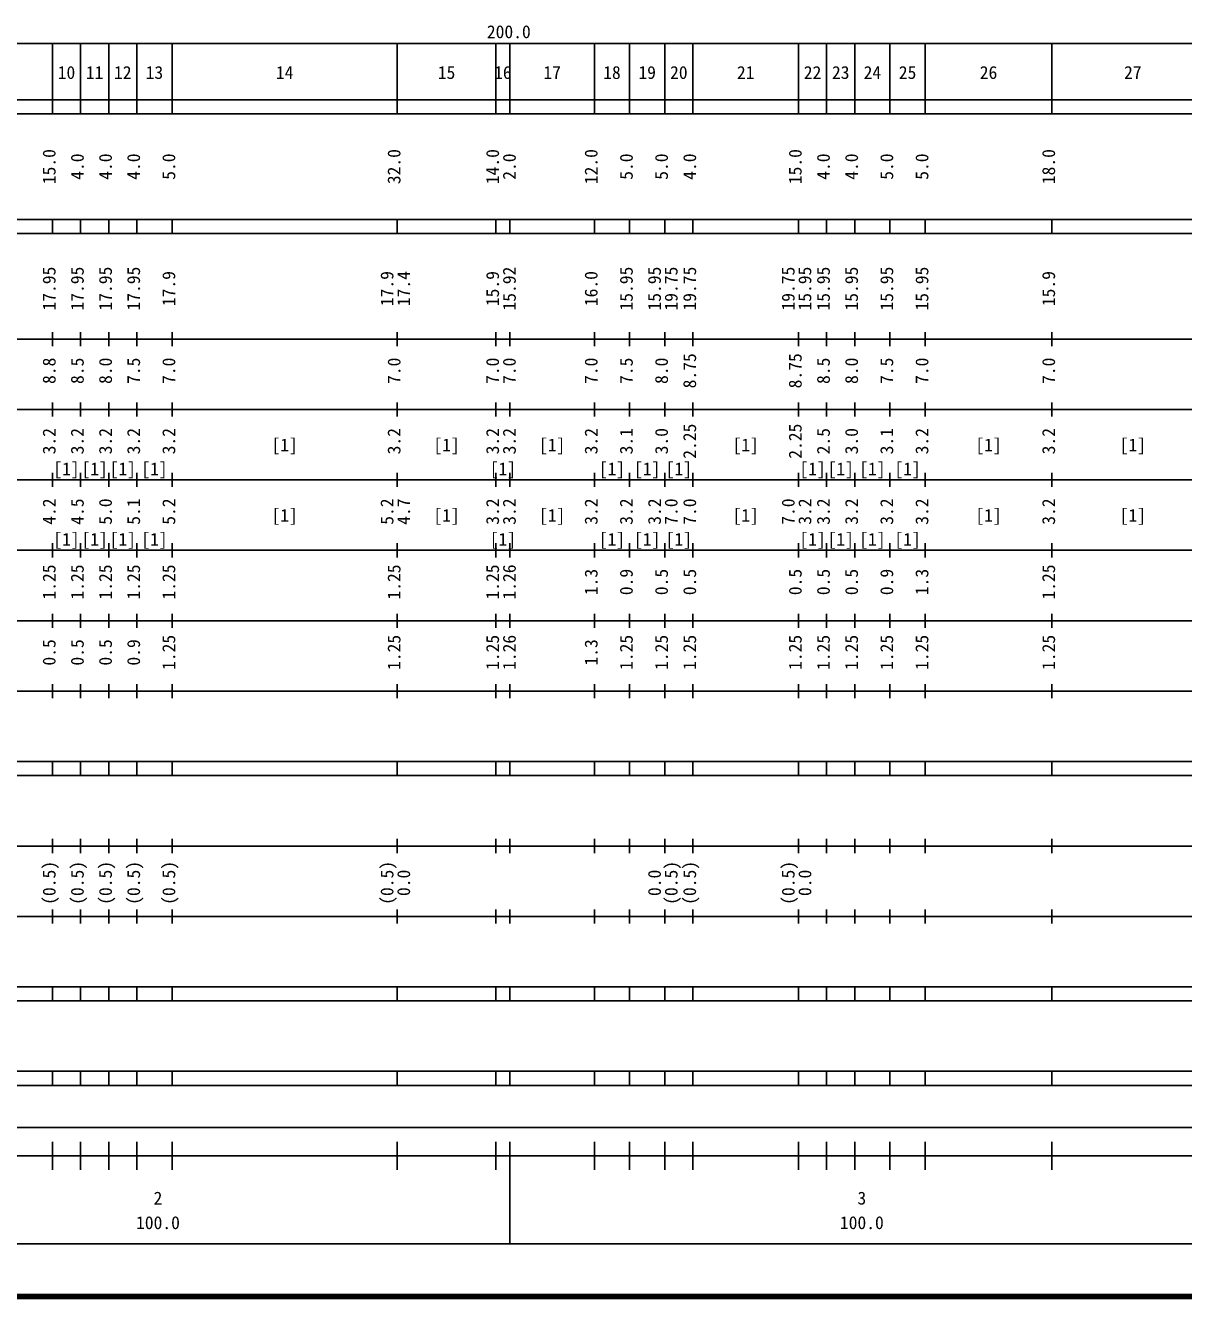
# Model space of a CAD drawing. Units: millimetres on the paper. Extents: x 40 to 680, y 20 to 380.
# Drawn here: x 199.2 to 363.7, y 20 to 200.6 of the extents above; entities that cross this region are included whole.
import ezdxf
from ezdxf.enums import TextEntityAlignment as Align

# ---------------------------------------------------------------- set-up
doc = ezdxf.new("R2010")
doc.units = ezdxf.units.MM
doc.layers.add('M-TTL', color=2, linetype='Continuous', lineweight=140)
doc.layers.add('M-TTL-BAND', color=7, linetype='Continuous', lineweight=25)
doc.styles.add('ＭＳ ゴシック', font='')
doc.styles.get('ＭＳ ゴシック').set_extended_font_data('MS Gothic')

msp = doc.modelspace()

# ---------------------------------------------------------------- linework, layer by layer
at = {"layer": 'M-TTL'}
msp.add_line((40, 20), (680, 20), dxfattribs=at)
at = {"layer": 'M-TTL-BAND'}
for p, q in [((68, 198), (579, 198)), ((203, 188), (203, 198)), ((207, 188), (207, 198)), ((211, 188), (211, 198)), ((215, 188), (215, 198)), ((220, 188), (220, 198)), ((252, 188), (252, 198)), ((266, 188), (266, 198)), ((268, 188), (268, 198)), ((280, 188), (280, 198)), ((285, 188), (285, 198)), ((290, 188), (290, 198)), ((294, 188), (294, 198)), ((309, 188), (309, 198)), ((313, 188), (313, 198)), ((317, 188), (317, 198)), ((322, 188), (322, 198)), ((327, 188), (327, 198)), ((345, 188), (345, 198)), ((40, 190), (579, 190)), ((40, 188), (579, 188)), ((40, 173), (579, 173)), ((203, 171), (203, 173)), ((207, 171), (207, 173)), ((211, 171), (211, 173)), ((215, 171), (215, 173)), ((220, 171), (220, 173)), ((252, 171), (252, 173)), ((266, 171), (266, 173)), ((268, 171), (268, 173)), ((280, 171), (280, 173)), ((285, 171), (285, 173)), ((290, 171), (290, 173)), ((294, 171), (294, 173)), ((309, 171), (309, 173)), ((313, 171), (313, 173)), ((317, 171), (317, 173)), ((322, 171), (322, 173)), ((327, 171), (327, 173)), ((345, 171), (345, 173)), ((40, 171), (579, 171)), ((40, 156), (579, 156)), ((203, 155), (203, 157)), ((207, 155), (207, 157)), ((211, 155), (211, 157)), ((215, 155), (215, 157)), ((220, 155), (220, 157)), ((252, 155), (252, 157)), ((266, 155), (266, 157)), ((268, 155), (268, 157)), ((280, 155), (280, 157)), ((285, 155), (285, 157)), ((290, 155), (290, 157)), ((294, 155), (294, 157)), ((309, 155), (309, 157)), ((313, 155), (313, 157)), ((317, 155), (317, 157)), ((322, 155), (322, 157)), ((327, 155), (327, 157)), ((345, 155), (345, 157)), ((203, 145), (203, 147)), ((207, 145), (207, 147)), ((211, 145), (211, 147)), ((215, 145), (215, 147)), ((220, 145), (220, 147)), ((252, 145), (252, 147)), ((266, 145), (266, 147)), ((268, 145), (268, 147)), ((280, 145), (280, 147)), ((285, 145), (285, 147)), ((290, 145), (290, 147)), ((294, 145), (294, 147)), ((309, 145), (309, 147)), ((313, 145), (313, 147)), ((317, 145), (317, 147)), ((322, 145), (322, 147)), ((327, 145), (327, 147)), ((345, 145), (345, 147)), ((46, 146), (579, 146)), ((52, 136), (579, 136)), ((203, 135), (203, 137)), ((207, 135), (207, 137)), ((211, 135), (211, 137)), ((215, 135), (215, 137)), ((220, 135), (220, 137)), ((252, 135), (252, 137)), ((266, 135), (266, 137)), ((268, 135), (268, 137)), ((280, 135), (280, 137)), ((285, 135), (285, 137)), ((290, 135), (290, 137)), ((294, 135), (294, 137)), ((309, 135), (309, 137)), ((313, 135), (313, 137)), ((317, 135), (317, 137)), ((322, 135), (322, 137)), ((327, 135), (327, 137)), ((345, 135), (345, 137)), ((203, 125), (203, 127)), ((207, 125), (207, 127)), ((211, 125), (211, 127)), ((215, 125), (215, 127)), ((220, 125), (220, 127)), ((252, 125), (252, 127)), ((266, 125), (266, 127)), ((268, 125), (268, 127)), ((280, 125), (280, 127)), ((285, 125), (285, 127)), ((290, 125), (290, 127)), ((294, 125), (294, 127)), ((309, 125), (309, 127)), ((313, 125), (313, 127)), ((317, 125), (317, 127)), ((322, 125), (322, 127)), ((327, 125), (327, 127)), ((345, 125), (345, 127)), ((46, 126), (579, 126)), ((52, 116), (579, 116)), ((203, 115), (203, 117)), ((207, 115), (207, 117)), ((211, 115), (211, 117)), ((215, 115), (215, 117)), ((220, 115), (220, 117)), ((252, 115), (252, 117)), ((266, 115), (266, 117)), ((268, 115), (268, 117)), ((280, 115), (280, 117)), ((285, 115), (285, 117)), ((290, 115), (290, 117)), ((294, 115), (294, 117)), ((309, 115), (309, 117)), ((313, 115), (313, 117)), ((317, 115), (317, 117)), ((322, 115), (322, 117)), ((327, 115), (327, 117)), ((345, 115), (345, 117)), ((203, 105), (203, 107)), ((207, 105), (207, 107)), ((211, 105), (211, 107)), ((215, 105), (215, 107)), ((220, 105), (220, 107)), ((252, 105), (252, 107)), ((266, 105), (266, 107)), ((268, 105), (268, 107)), ((280, 105), (280, 107)), ((285, 105), (285, 107)), ((290, 105), (290, 107)), ((294, 105), (294, 107)), ((309, 105), (309, 107)), ((313, 105), (313, 107)), ((317, 105), (317, 107)), ((322, 105), (322, 107)), ((327, 105), (327, 107)), ((345, 105), (345, 107)), ((46, 106), (579, 106)), ((40, 96), (579, 96)), ((203, 94), (203, 96)), ((207, 94), (207, 96)), ((211, 94), (211, 96)), ((215, 94), (215, 96)), ((220, 94), (220, 96)), ((252, 94), (252, 96)), ((266, 94), (266, 96)), ((268, 94), (268, 96)), ((280, 94), (280, 96)), ((285, 94), (285, 96)), ((290, 94), (290, 96)), ((294, 94), (294, 96)), ((309, 94), (309, 96)), ((313, 94), (313, 96)), ((317, 94), (317, 96)), ((322, 94), (322, 96)), ((327, 94), (327, 96)), ((345, 94), (345, 96)), ((40, 94), (579, 94)), ((203, 83), (203, 85)), ((207, 83), (207, 85)), ((211, 83), (211, 85)), ((215, 83), (215, 85)), ((220, 83), (220, 85)), ((252, 83), (252, 85)), ((266, 83), (266, 85)), ((268, 83), (268, 85)), ((280, 83), (280, 85)), ((285, 83), (285, 85)), ((290, 83), (290, 85)), ((294, 83), (294, 85)), ((309, 83), (309, 85)), ((313, 83), (313, 85)), ((317, 83), (317, 85)), ((322, 83), (322, 85)), ((327, 83), (327, 85)), ((345, 83), (345, 85)), ((49, 84), (579, 84)), ((203, 73), (203, 75)), ((207, 73), (207, 75)), ((211, 73), (211, 75)), ((215, 73), (215, 75)), ((220, 73), (220, 75)), ((252, 73), (252, 75)), ((266, 73), (266, 75)), ((268, 73), (268, 75)), ((280, 73), (280, 75)), ((285, 73), (285, 75)), ((290, 73), (290, 75)), ((294, 73), (294, 75)), ((309, 73), (309, 75)), ((313, 73), (313, 75)), ((317, 73), (317, 75)), ((322, 73), (322, 75)), ((327, 73), (327, 75)), ((345, 73), (345, 75)), ((40, 74), (579, 74)), ((40, 64), (579, 64)), ((203, 62), (203, 64)), ((207, 62), (207, 64)), ((211, 62), (211, 64)), ((215, 62), (215, 64)), ((220, 62), (220, 64)), ((252, 62), (252, 64)), ((266, 62), (266, 64)), ((268, 62), (268, 64)), ((280, 62), (280, 64)), ((285, 62), (285, 64)), ((290, 62), (290, 64)), ((294, 62), (294, 64)), ((309, 62), (309, 64)), ((313, 62), (313, 64)), ((317, 62), (317, 64)), ((322, 62), (322, 64)), ((327, 62), (327, 64)), ((345, 62), (345, 64)), ((40, 62), (579, 62)), ((40, 52), (579, 52)), ((203, 50), (203, 52)), ((207, 50), (207, 52)), ((211, 50), (211, 52)), ((215, 50), (215, 52)), ((220, 50), (220, 52)), ((252, 50), (252, 52)), ((266, 50), (266, 52)), ((268, 50), (268, 52)), ((280, 50), (280, 52)), ((285, 50), (285, 52)), ((290, 50), (290, 52)), ((294, 50), (294, 52)), ((309, 50), (309, 52)), ((313, 50), (313, 52)), ((317, 50), (317, 52)), ((322, 50), (322, 52)), ((327, 50), (327, 52)), ((345, 50), (345, 52)), ((40, 50), (579, 50)), ((71, 44), (565, 44)), ((203, 38), (203, 42)), ((207, 38), (207, 42)), ((211, 38), (211, 42)), ((215, 38), (215, 42)), ((220, 38), (220, 42)), ((252, 38), (252, 42)), ((266, 38), (266, 42)), ((268, 27.5), (268, 42)), ((280, 38), (280, 42)), ((285, 38), (285, 42)), ((290, 38), (290, 42)), ((294, 38), (294, 42)), ((309, 38), (309, 42)), ((313, 38), (313, 42)), ((317, 38), (317, 42)), ((322, 38), (322, 42)), ((327, 38), (327, 42)), ((345, 38), (345, 42)), ((40, 40), (579, 40)), ((68, 27.5), (579, 27.5))]:
    msp.add_line(p, q, dxfattribs=at)

# ---------------------------------------------------------------- texts
at = {"layer": 'M-TTL-BAND', "style": 'ＭＳ ゴシック'}
for s, p in [('200.0', (267.844, 198.195)), ('10', (205, 192.405)), ('11', (209, 192.405)), ('12', (213, 192.405)), ('13', (217.5, 192.405)), ('14', (236, 192.405)), ('15', (259, 192.405)), ('16', (267, 192.405)), ('17', (274, 192.405)), ('18', (282.5, 192.405)), ('19', (287.5, 192.405)), ('20', (292, 192.405)), ('21', (301.5, 192.405)), ('22', (311, 192.405)), ('23', (315, 192.405)), ('24', (319.5, 192.405)), ('25', (324.5, 192.405)), ('26', (336, 192.405)), ('27', (356.5, 192.405)), ('[1]', (236, 139.5)), ('[1]', (259, 139.5)), ('[1]', (274, 139.5)), ('[1]', (301.5, 139.5)), ('[1]', (336, 139.5)), ('[1]', (356.5, 139.5)), ('[1]', (205, 136.097)), ('[1]', (209, 136.097)), ('[1]', (213, 136.097)), ('[1]', (217.5, 136.097)), ('[1]', (267, 136.097)), ('[1]', (282.5, 136.097)), ('[1]', (287.5, 136.097)), ('[1]', (292, 136.097)), ('[1]', (311, 136.097)), ('[1]', (315, 136.097)), ('[1]', (319.5, 136.097)), ('[1]', (324.5, 136.097)), ('[1]', (236, 129.5)), ('[1]', (259, 129.5)), ('[1]', (274, 129.5)), ('[1]', (301.5, 129.5)), ('[1]', (336, 129.5)), ('[1]', (356.5, 129.5)), ('[1]', (205, 126.097)), ('[1]', (209, 126.097)), ('[1]', (213, 126.097)), ('[1]', (217.5, 126.097)), ('[1]', (267, 126.097)), ('[1]', (282.5, 126.097)), ('[1]', (287.5, 126.097)), ('[1]', (292, 126.097)), ('[1]', (311, 126.097)), ('[1]', (315, 126.097)), ('[1]', (319.5, 126.097)), ('[1]', (324.5, 126.097)), ('2', (218, 32.523)), ('3', (318, 32.523)), ('100.0', (218, 29.033)), ('100.0', (318, 29.033))]:
    msp.add_text(s, height=1.833, dxfattribs=at).set_placement(p, align=Align.BOTTOM_CENTER)
for s, p in [('15.0', (204, 180.5)), ('32.0', (253, 180.5)), ('14.0', (267, 180.5)), ('12.0', (281, 180.5)), ('15.0', (310, 180.5)), ('18.0', (346, 180.5)), ('4.0', (208, 180.5)), ('4.0', (212, 180.5)), ('4.0', (216, 180.5)), ('5.0', (221, 180.5)), ('2.0', (269.38, 180.5)), ('5.0', (286, 180.5)), ('5.0', (291, 180.5)), ('4.0', (295, 180.5)), ('4.0', (314, 180.5)), ('4.0', (318, 180.5)), ('5.0', (323, 180.5)), ('5.0', (328, 180.5)), ('17.95', (204, 163.174)), ('17.95', (208, 163.174)), ('17.95', (212, 163.174)), ('17.95', (216, 163.174)), ('15.92', (269.38, 163.174)), ('15.95', (286, 163.174)), ('15.95', (290, 163.174)), ('19.75', (292.37, 163.174)), ('19.75', (295, 163.174)), ('19.75', (309, 163.174)), ('15.95', (311.37, 163.174)), ('15.95', (314, 163.174)), ('15.95', (318, 163.174)), ('15.95', (323, 163.174)), ('15.95', (328, 163.174)), ('17.9', (221, 163.174)), ('17.9', (252, 163.174)), ('17.4', (254.37, 163.174)), ('15.9', (267, 163.174)), ('16.0', (281, 163.174)), ('15.9', (346, 163.174)), ('8.75', (295, 151.5)), ('8.75', (310, 151.5)), ('8.8', (204, 151.5)), ('8.5', (208, 151.5)), ('8.0', (212, 151.5)), ('7.5', (216, 151.5)), ('7.0', (221, 151.5)), ('7.0', (253, 151.5)), ('7.0', (267, 151.5)), ('7.0', (269.38, 151.5)), ('7.0', (281, 151.5)), ('7.5', (286, 151.5)), ('8.0', (291, 151.5)), ('8.5', (314, 151.5)), ('8.0', (318, 151.5)), ('7.5', (323, 151.5)), ('7.0', (328, 151.5)), ('7.0', (346, 151.5)), ('3.2', (204, 141.5)), ('3.2', (208, 141.5)), ('3.2', (212, 141.5)), ('3.2', (216, 141.5)), ('3.2', (221, 141.5)), ('3.2', (253, 141.5)), ('3.2', (267, 141.5)), ('3.2', (269.38, 141.5)), ('3.2', (281, 141.5)), ('3.1', (286, 141.5)), ('3.0', (291, 141.5)), ('2.25', (295, 141.5)), ('2.25', (310, 141.5)), ('2.5', (314, 141.5)), ('3.0', (318, 141.5)), ('3.1', (323, 141.5)), ('3.2', (328, 141.5)), ('3.2', (346, 141.5)), ('4.2', (204, 131.5)), ('4.5', (208, 131.5)), ('5.0', (212, 131.5)), ('5.1', (216, 131.5)), ('5.2', (221, 131.5)), ('5.2', (252, 131.5)), ('4.7', (254.37, 131.5)), ('3.2', (267, 131.5)), ('3.2', (269.38, 131.5)), ('3.2', (281, 131.5)), ('3.2', (286, 131.5)), ('3.2', (290, 131.5)), ('7.0', (292.37, 131.5)), ('7.0', (295, 131.5)), ('7.0', (309, 131.5)), ('3.2', (311.37, 131.5)), ('3.2', (314, 131.5)), ('3.2', (318, 131.5)), ('3.2', (323, 131.5)), ('3.2', (328, 131.5)), ('3.2', (346, 131.5)), ('1.25', (204, 121.5)), ('1.25', (208, 121.5)), ('1.25', (212, 121.5)), ('1.25', (216, 121.5)), ('1.25', (221, 121.5)), ('1.25', (253, 121.5)), ('1.25', (267, 121.5)), ('1.26', (269.38, 121.5)), ('1.3', (281, 121.5)), ('0.9', (286, 121.5)), ('0.5', (291, 121.5)), ('0.5', (295, 121.5)), ('0.5', (310, 121.5)), ('0.5', (314, 121.5)), ('0.5', (318, 121.5)), ('0.9', (323, 121.5)), ('1.3', (328, 121.5)), ('1.25', (346, 121.5)), ('1.25', (221, 111.5)), ('1.25', (253, 111.5)), ('1.25', (267, 111.5)), ('1.26', (269.38, 111.5)), ('1.25', (286, 111.5)), ('1.25', (291, 111.5)), ('1.25', (295, 111.5)), ('1.25', (310, 111.5)), ('1.25', (314, 111.5)), ('1.25', (318, 111.5)), ('1.25', (323, 111.5)), ('1.25', (328, 111.5)), ('1.25', (346, 111.5)), ('0.5', (204, 111.5)), ('0.5', (208, 111.5)), ('0.5', (212, 111.5)), ('0.9', (216, 111.5)), ('1.3', (281, 111.5)), ('(0.5)', (204, 78.764)), ('(0.5)', (208, 78.764)), ('(0.5)', (212, 78.764)), ('(0.5)', (216, 78.764)), ('(0.5)', (221, 78.764)), ('(0.5)', (252, 78.764)), ('(0.5)', (292.37, 78.764)), ('(0.5)', (295, 78.764)), ('(0.5)', (309, 78.764)), ('0.0', (254.37, 78.764)), ('0.0', (290, 78.764)), ('0.0', (311.37, 78.764))]:
    msp.add_text(s, height=1.833, rotation=90, dxfattribs=at).set_placement(p, align=Align.BOTTOM_CENTER)

doc.saveas('drawing.dxf')
